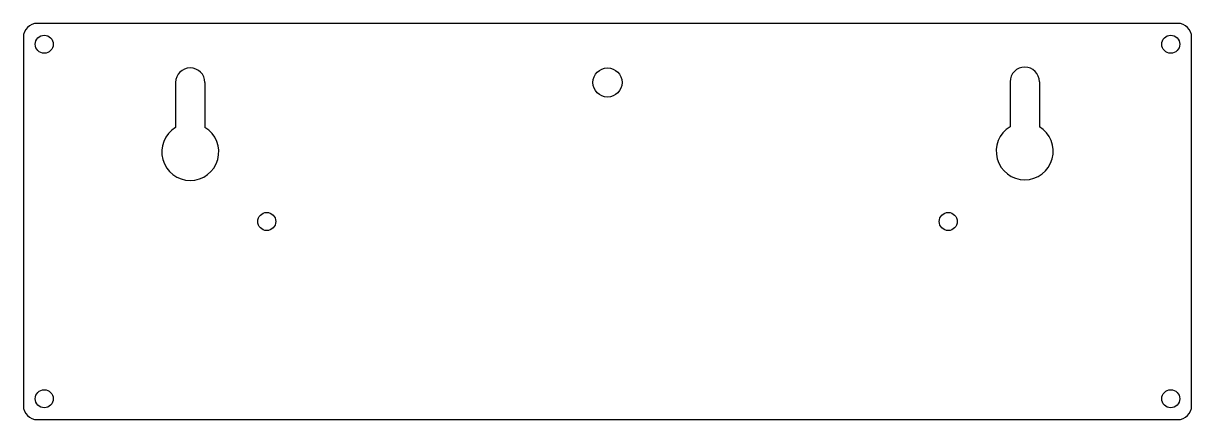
# Model space of a CAD drawing. Header units: millimetres. Extents: x -84 to 84, y -28 to 28.
import ezdxf

# ---------------------------------------------------------------- set-up
doc = ezdxf.new("R2010")
doc.units = ezdxf.units.MM
doc.layers.get('0').update_dxf_attribs({"lineweight": 25})

msp = doc.modelspace()

# ---------------------------------------------------------------- linework, layer by layer
for p, q in [((82, 28.5), (-82, 28.5)), ((-84, 26.5), (-84, -26.5)), ((84, -26.5), (84, 26.5)), ((-62.1, 20), (-62.1, 13.52)), ((-57.9, 20), (-57.9, 13.52)), ((57.9, 20.1), (57.9, 13.62)), ((62.1, 20.1), (62.1, 13.62)), ((-82, -28.5), (82, -28.5))]:
    msp.add_line(p, q)
for centre, radius in [((-81, 25.5), 1.3), ((81, 25.5), 1.3), ((0, 20), 2.1), ((-49, 0), 1.3), ((49, 0), 1.3), ((-81, -25.5), 1.3), ((81, -25.5), 1.3)]:
    msp.add_circle(centre, radius)
for centre, radius, start, end in [((-82, 26.5), 2, 90, 180), ((82, 26.5), 2, 0, 90), ((-60, 20), 2.1, 0, 180), ((60, 20.1), 2.1, 0, 180), ((-60, 10), 4.1, 120.8102, 59.1898), ((60, 10.1), 4.1, 120.8102, 59.1898), ((-82, -26.5), 2, 180, 270), ((82, -26.5), 2, 270, 0)]:
    msp.add_arc(centre, radius, start, end)

doc.saveas('drawing.dxf')
